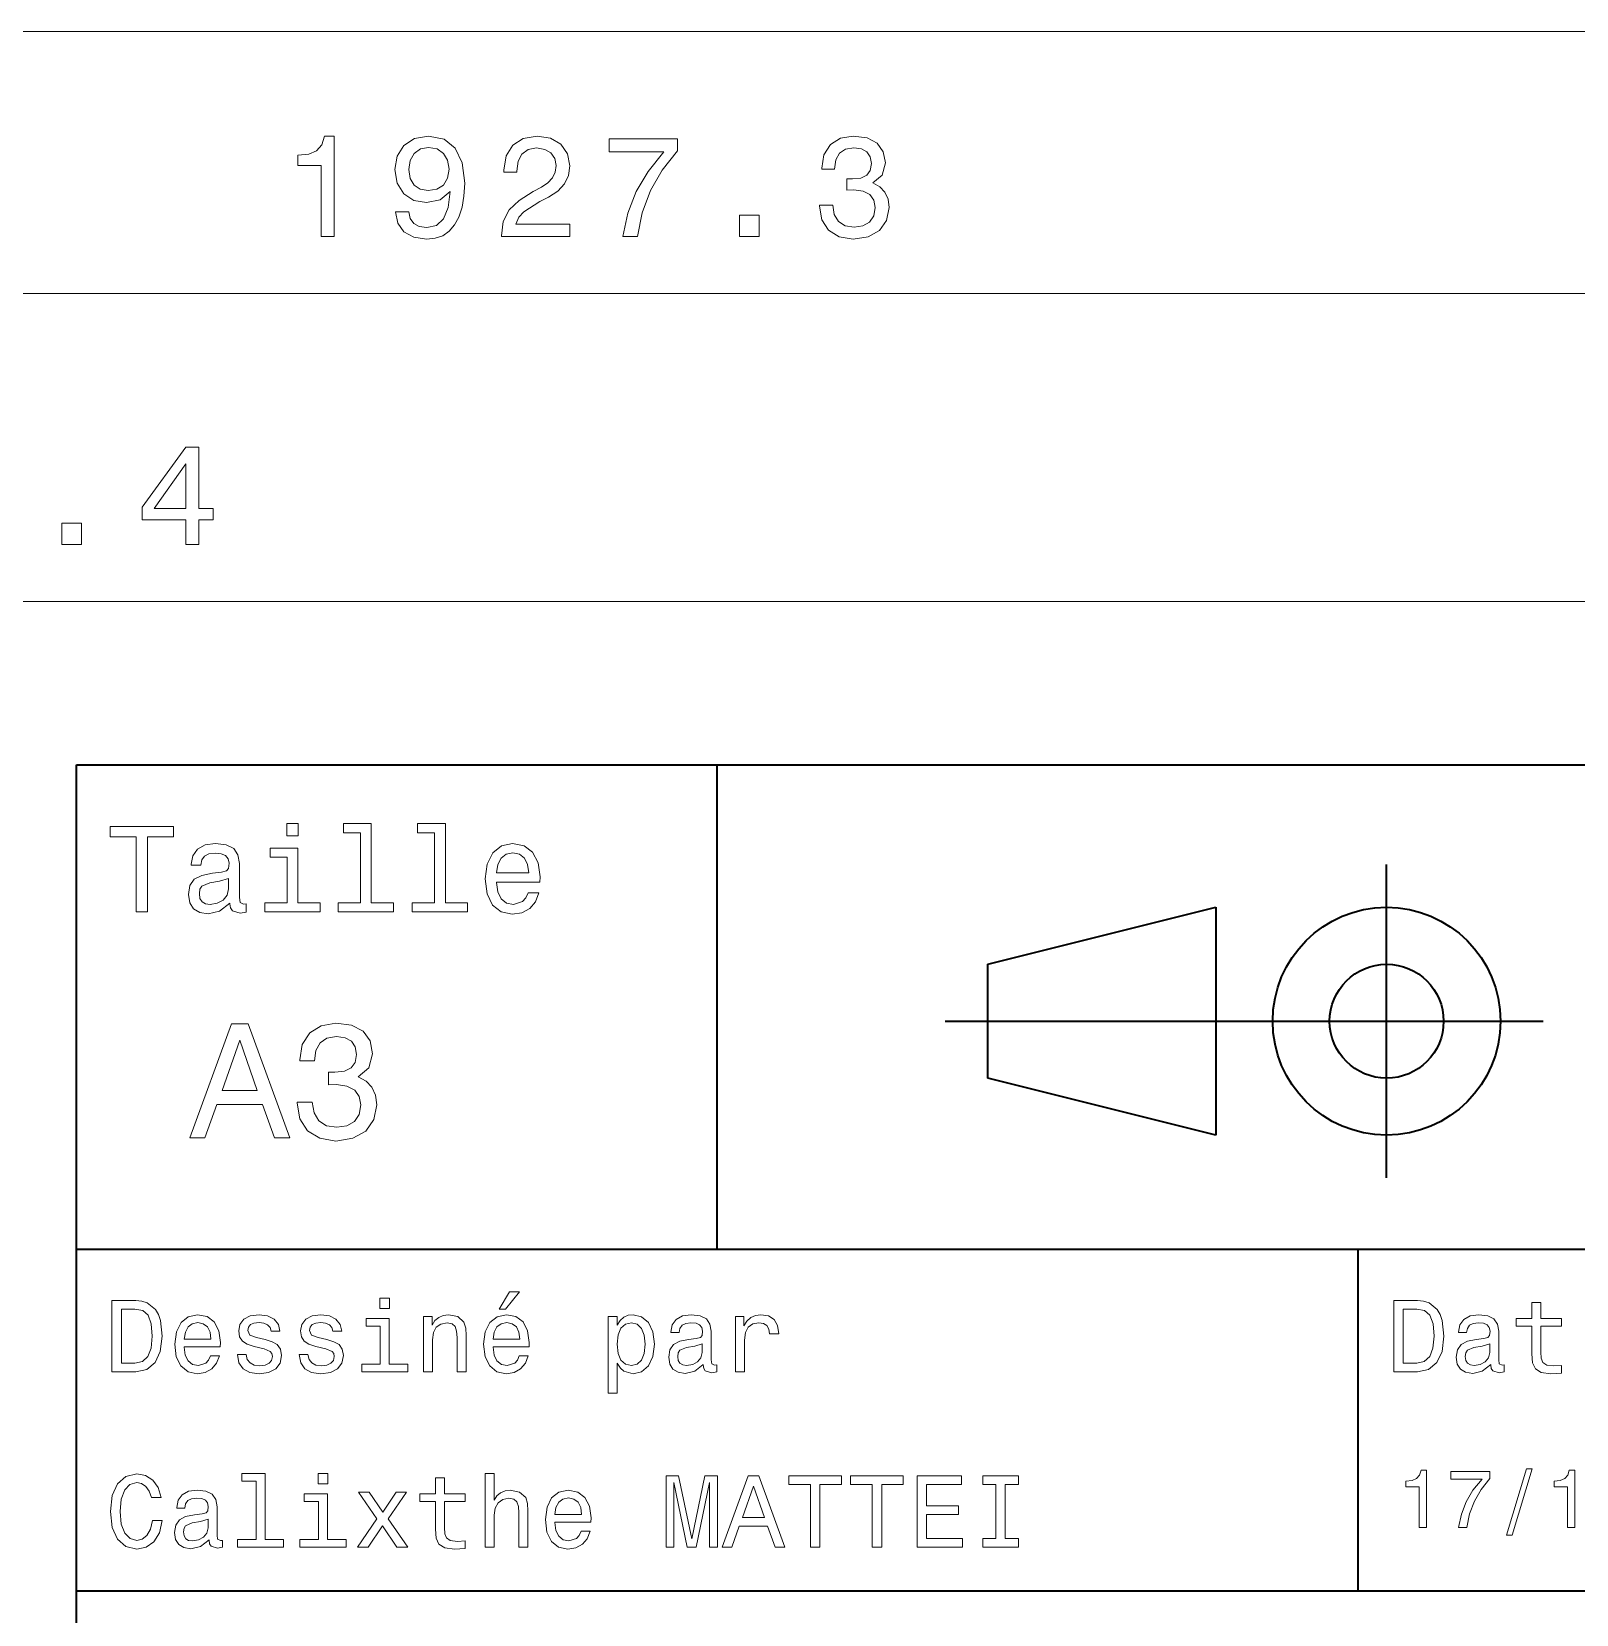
# Model space of a CAD drawing. Extents: x 0 to 420, y 0 to 297.
# Drawn here: x 218.4 to 272.7, y 40.2 to 95.8 of the extents above; entities that cross this region are included whole.
import ezdxf

# ---------------------------------------------------------------- set-up
doc = ezdxf.new("R2010")
doc.units = 0

msp = doc.modelspace()

# ---------------------------------------------------------------- linework, layer by layer
at = {"color": 7, "lineweight": 13}
for p, q in [((130.827286, 95.750725), (375.684418, 95.750725)), ((100.356438, 86.559921), (375.684418, 86.559921)), ((52.773865, 75.737663), (375.684418, 75.737663))]:
    msp.add_line(p, q, dxfattribs=at)
at = {"color": 7, "lineweight": 35}
for p, q in [((220, 10), (220, 70)), ((220, 70), (410, 70)), ((250.5, 61), (271.5, 61)), ((220, 53), (285, 53)), ((220, 41), (285, 41))]:
    msp.add_line(p, q, dxfattribs=at)
at = {"color": 7, "lineweight": 35, "ltscale": 0.425}
msp.add_line((242.5, 53), (242.5, 70), dxfattribs=at)
at = {"color": 7, "lineweight": 35, "ltscale": 0.275}
msp.add_line((266, 55.5), (266, 66.5), dxfattribs=at)
at = {"color": 7, "lineweight": 35, "ltscale": 0.206155}
for p, q in [((252, 63), (260, 65)), ((260, 57), (252, 59))]:
    msp.add_line(p, q, dxfattribs=at)
at = {"color": 7, "lineweight": 35, "ltscale": 0.2}
msp.add_line((260, 65), (260, 57), dxfattribs=at)
at = {"color": 7, "lineweight": 35, "ltscale": 0.1}
msp.add_line((252, 59), (252, 63), dxfattribs=at)
at = {"color": 7, "lineweight": 35, "ltscale": 0.3}
msp.add_line((265, 41), (265, 53), dxfattribs=at)
at = {"color": 7, "lineweight": 13}
for points in [[(228.5896, 88.559921), (229.048538, 88.559921), (229.048538, 92.085136), (228.705597, 92.085136), (228.614822, 91.777496), (228.433258, 91.570732), (228.155869, 91.449692), (227.772598, 91.40934), (227.772598, 91.051277), (228.5896, 91.051277)], [(231.206024, 89.427361), (231.281662, 89.028938), (231.49852, 88.721306), (231.841461, 88.529663), (232.295364, 88.459053), (232.592911, 88.494362), (232.860199, 88.585136), (233.087143, 88.741478), (233.278793, 88.963379), (233.430084, 89.240753), (233.541031, 89.583694), (233.606598, 89.977066), (233.631821, 90.430962), (233.546082, 91.142052), (233.298965, 91.661507), (232.905594, 91.974182), (232.365967, 92.085136), (231.871735, 91.994362), (231.49852, 91.752281), (231.256454, 91.379089), (231.175766, 90.910065), (231.256454, 90.425911), (231.493484, 90.057762), (231.846512, 89.825775), (232.295364, 89.750122), (232.769424, 89.845947), (233.127487, 90.138451), (233.046799, 89.578651), (232.885422, 89.180237), (232.63829, 88.943207), (232.3004, 88.867561), (232.038162, 88.902863), (231.846512, 89.013817), (231.720428, 89.190323), (231.669998, 89.427361)], [(234.921875, 88.559921), (237.327484, 88.559921), (237.327484, 88.993637), (235.426193, 88.993637), (235.532104, 89.230675), (235.713654, 89.427361), (236.273453, 89.785423), (236.571014, 89.936722), (236.903854, 90.15358), (237.1409, 90.405739), (237.277054, 90.703293), (237.327484, 91.041191), (237.24176, 91.464821), (237.00473, 91.797676), (236.641617, 92.009491), (236.172592, 92.085136), (235.688446, 91.999397), (235.320282, 91.762367), (235.083252, 91.384125), (235.002563, 90.88485), (235.002563, 90.81424), (235.461502, 90.81424), (235.461502, 90.854591), (235.506882, 91.197533), (235.643051, 91.449692), (235.859909, 91.611076), (236.147369, 91.66655), (236.43988, 91.616119), (236.656738, 91.490036), (236.797958, 91.29335), (236.848389, 91.046234), (236.81308, 90.81424), (236.717255, 90.617554), (236.555878, 90.446083), (236.333969, 90.294792), (236.036423, 90.133408), (235.542191, 89.820732), (235.194199, 89.487877), (234.987442, 89.084419), (234.921875, 88.57505)], [(239.187424, 88.559921), (239.696808, 88.559921), (239.86322, 89.392052), (240.155731, 90.168709), (240.569275, 90.889893), (241.108902, 91.565681), (241.108902, 91.984276), (238.708328, 91.984276), (238.708328, 91.525337), (240.624756, 91.525337), (240.069992, 90.844505), (239.651413, 90.133408), (239.358902, 89.376923)], [(246.089584, 89.65934), (246.089584, 89.624046), (246.170288, 89.139893), (246.407318, 88.776779), (246.780518, 88.544792), (247.27475, 88.459053), (247.79924, 88.544792), (248.192612, 88.766693), (248.444778, 89.11972), (248.535553, 89.573608), (248.495209, 89.871162), (248.384262, 90.113235), (248.202698, 90.299835), (247.960632, 90.436005), (248.288437, 90.708336), (248.404434, 91.142052), (248.328781, 91.535423), (248.111923, 91.832977), (247.758896, 92.019577), (247.27475, 92.085136), (246.820862, 92.004448), (246.472885, 91.782539), (246.245941, 91.42952), (246.170288, 90.960503), (246.170288, 90.925194), (246.619125, 90.925194), (246.65947, 91.247963), (246.790604, 91.47995), (247.002411, 91.621162), (247.299973, 91.671593), (247.562225, 91.631248), (247.75386, 91.525337), (247.869858, 91.353874), (247.915237, 91.12188), (247.869858, 90.874763), (247.74881, 90.708336), (247.537003, 90.607475), (247.249542, 90.577209), (247.052841, 90.582253), (247.052841, 90.183838), (247.299973, 90.193932), (247.617691, 90.148537), (247.854721, 90.027496), (247.995941, 89.830811), (248.046371, 89.573608), (247.990891, 89.281105), (247.844635, 89.064247), (247.612656, 88.928078), (247.305008, 88.88269), (246.987289, 88.933121), (246.755295, 89.084419), (246.609039, 89.326492), (246.553574, 89.65934)], [(231.664948, 90.915108), (231.715378, 91.227791), (231.856598, 91.474907), (232.078506, 91.631248), (232.365967, 91.686722), (232.663513, 91.631248), (232.890457, 91.474907), (233.031662, 91.232834), (233.087143, 90.920151), (233.031662, 90.602425), (232.890457, 90.365395), (232.658478, 90.219147), (232.350845, 90.168709), (232.073456, 90.219147), (231.856598, 90.365395), (231.715378, 90.597382)], [(243.276474, 88.559921), (243.972443, 88.559921), (243.972443, 89.311363), (243.276474, 89.311363)], [(223.846542, 77.737663), (224.30043, 77.737663), (224.30043, 78.605095), (224.799713, 78.605095), (224.799713, 79.008553), (224.30043, 79.008553), (224.30043, 81.162018), (223.841507, 81.162018), (222.308365, 79.048897), (222.308365, 78.605095), (223.846542, 78.605095)], [(222.731995, 79.008553), (223.846542, 80.577003), (223.846542, 79.008553)], [(219.485153, 77.737663), (220.181137, 77.737663), (220.181137, 78.489105), (219.485153, 78.489105)], [(222.10231, 64.837173), (222.5, 64.837173), (222.5, 67.47406), (223.407776, 67.47406), (223.407776, 67.837173), (221.190201, 67.837173), (221.190201, 67.47406), (222.10231, 67.47406)], [(227.786743, 67.940918), (227.38472, 67.940918), (227.38472, 67.508644), (227.786743, 67.508644)], [(229.969742, 67.621033), (229.969742, 65.157059), (229.187317, 65.157059), (229.187317, 64.837173), (231.128235, 64.837173), (231.128235, 65.157059), (230.350143, 65.157059), (230.350143, 67.940918), (229.373199, 67.940918), (229.373199, 67.621033)], [(232.572052, 67.621033), (232.572052, 65.157059), (231.789627, 65.157059), (231.789627, 64.837173), (233.730545, 64.837173), (233.730545, 65.157059), (232.952454, 65.157059), (232.952454, 67.940918), (231.97551, 67.940918), (231.97551, 67.621033)], [(225.387604, 65.139771), (225.387604, 65.126801), (225.409225, 64.979828), (225.47406, 64.876076), (225.746399, 64.793945), (225.958206, 64.828529), (225.958206, 65.122475), (225.867432, 65.109505), (225.746399, 65.165703), (225.724777, 65.338615), (225.724777, 66.540344), (225.672913, 66.84726), (225.521606, 67.0634), (225.257919, 67.193085), (224.886169, 67.240631), (224.523056, 67.188759), (224.255051, 67.041786), (224.086456, 66.812675), (224.030258, 66.510086), (224.030258, 66.484146), (224.371765, 66.484146), (224.402023, 66.665703), (224.497116, 66.795387), (224.65274, 66.873199), (224.873199, 66.903458), (225.085022, 66.881844), (225.236313, 66.817001), (225.327087, 66.704605), (225.357346, 66.548988), (225.340057, 66.367432), (225.270889, 66.276657), (225.097977, 66.233429), (224.773773, 66.198845), (224.402023, 66.121033), (224.138336, 65.982704), (223.982712, 65.766571), (223.935165, 65.446686), (223.978394, 65.161385), (224.112396, 64.949562), (224.328537, 64.815559), (224.626801, 64.768013), (225.028824, 64.858788)], [(227.773773, 65.157059), (227.773773, 67.080688), (226.796829, 67.080688), (226.796829, 66.756485), (227.393372, 66.756485), (227.393372, 65.157059), (226.61528, 65.157059), (226.61528, 64.837173), (228.560516, 64.837173), (228.560516, 65.157059)], [(234.750717, 65.887604), (236.272339, 65.887604), (236.276657, 66.064842), (236.207489, 66.561958), (236.017288, 66.933716), (235.714691, 67.158501), (235.312683, 67.240631), (234.919312, 67.154175), (234.616714, 66.912102), (234.422195, 66.51873), (234.353027, 66), (234.417862, 65.4683), (234.612396, 65.079247), (234.91066, 64.837173), (235.299713, 64.755043), (235.636887, 64.811234), (235.913544, 64.958214), (236.116714, 65.191643), (236.233429, 65.502876), (235.857346, 65.502876), (235.779541, 65.329971), (235.667145, 65.200287), (235.34726, 65.096542), (235.100861, 65.144089), (234.914993, 65.295387), (234.793945, 65.541786), (234.750717, 65.874634)], [(234.750717, 66.207489), (234.798279, 66.50576), (234.914993, 66.726219), (235.092224, 66.860229), (235.325653, 66.907776), (235.554749, 66.860229), (235.731995, 66.726219), (235.840057, 66.50576), (235.878967, 66.207489)], [(225.344376, 65.649857), (225.292511, 65.425072), (225.154175, 65.252159), (224.946686, 65.139771), (224.69165, 65.100861), (224.527374, 65.122475), (224.41066, 65.191643), (224.337173, 65.312675), (224.315567, 65.481262), (224.332855, 65.632561), (224.402023, 65.740631), (224.67868, 65.861671), (225.028824, 65.913544), (225.344376, 66.017288)], [(223.982712, 56.9049), (224.51297, 56.9049), (224.933716, 58.080692), (226.530258, 58.080692), (226.951004, 56.9049), (227.492798, 56.9049), (226.028824, 60.910664), (225.440918, 60.910664)], [(227.752167, 58.161385), (227.752167, 58.121037), (227.844376, 57.567722), (228.11528, 57.152737), (228.541794, 56.887608), (229.106628, 56.789627), (229.706055, 56.887608), (230.155624, 57.141212), (230.443802, 57.54467), (230.547546, 58.0634), (230.501434, 58.403458), (230.374634, 58.680115), (230.167145, 58.893372), (229.890488, 59.048992), (230.265137, 59.360229), (230.39769, 59.855907), (230.311234, 60.305477), (230.0634, 60.645535), (229.659943, 60.858791), (229.106628, 60.933716), (228.587891, 60.841499), (228.190201, 60.587898), (227.930832, 60.184437), (227.844376, 59.648415), (227.844376, 59.60807), (228.357346, 59.60807), (228.403458, 59.976944), (228.553314, 60.242077), (228.795395, 60.403458), (229.135452, 60.461094), (229.435165, 60.414986), (229.654175, 60.293949), (229.786743, 60.097984), (229.838623, 59.832855), (229.786743, 59.550434), (229.648422, 59.360229), (229.406342, 59.244957), (229.077805, 59.210377), (228.853027, 59.216141), (228.853027, 58.760807), (229.135452, 58.772335), (229.498566, 58.720463), (229.769455, 58.582134), (229.930832, 58.357349), (229.98848, 58.0634), (229.925079, 57.729107), (229.757919, 57.48127), (229.492798, 57.325649), (229.141205, 57.273777), (228.778091, 57.331413), (228.51297, 57.504322), (228.345825, 57.780979), (228.282425, 58.161385)], [(225.118149, 58.570606), (225.734863, 60.334293), (226.351578, 58.570606)], [(222.080688, 51.190563), (221.248566, 51.190563), (221.248566, 48.690563), (222.080688, 48.690563), (222.473343, 48.769814), (222.765137, 49.011169), (222.945251, 49.40382), (223.010086, 49.940563), (222.952454, 50.488113), (222.880402, 50.70425), (222.779541, 50.877163), (222.487747, 51.111313), (222.296829, 51.168949)], [(230.992798, 51.27702), (230.657776, 51.27702), (230.657776, 50.916786), (230.992798, 50.916786)], [(234.84726, 50.88797), (235.059799, 50.88797), (235.560516, 51.500362), (235.207489, 51.500362)], [(267.080688, 51.190563), (266.248566, 51.190563), (266.248566, 48.690563), (267.080688, 48.690563), (267.473328, 48.769814), (267.765137, 49.011169), (267.945251, 49.40382), (268.010101, 49.940563), (267.952454, 50.488113), (267.880402, 50.70425), (267.779541, 50.877163), (267.487762, 51.111313), (267.296844, 51.168949)], [(222.055481, 50.891571), (222.329254, 50.837536), (222.516571, 50.671829), (222.628235, 50.376442), (222.664261, 49.940563), (222.624634, 49.519093), (222.51297, 49.223705), (222.322052, 49.047192), (222.055481, 48.989555), (221.583572, 48.989555), (221.583572, 50.891571)], [(223.784576, 49.565922), (225.052597, 49.565922), (225.056198, 49.713619), (224.998566, 50.127884), (224.840057, 50.437683), (224.587891, 50.625), (224.252884, 50.693443), (223.925079, 50.621399), (223.672913, 50.41967), (223.510803, 50.091862), (223.453171, 49.659584), (223.507202, 49.216499), (223.669312, 48.892292), (223.917862, 48.690563), (224.242081, 48.62212), (224.523056, 48.668949), (224.753601, 48.791428), (224.922913, 48.98595), (225.020172, 49.245319), (224.706772, 49.245319), (224.641937, 49.101227), (224.548264, 48.993156), (224.281708, 48.9067), (224.07637, 48.946327), (223.921463, 49.072407), (223.820602, 49.27774), (223.784576, 49.555115)], [(226.623199, 49.818085), (226.317001, 49.890129), (226.090057, 49.972984), (226.014404, 50.142292), (226.036026, 50.261169), (226.111664, 50.347622), (226.234146, 50.401657), (226.41066, 50.423271), (226.579971, 50.401657), (226.713257, 50.336815), (226.799713, 50.239555), (226.835739, 50.109871), (227.145538, 50.109871), (227.145538, 50.117077), (227.091492, 50.351227), (226.943802, 50.534943), (226.713257, 50.650219), (226.41066, 50.693443), (226.104462, 50.650219), (225.881119, 50.531342), (225.740631, 50.354828), (225.697403, 50.131485), (225.729828, 49.915348), (225.830688, 49.76405), (225.996399, 49.655983), (226.237747, 49.580334), (226.590775, 49.493877), (226.806915, 49.40382), (226.864548, 49.331772), (226.886169, 49.223705), (226.853745, 49.09042), (226.767288, 48.989555), (226.626801, 48.924713), (226.439484, 48.903099), (226.241348, 48.924713), (226.09726, 49.000362), (226, 49.122841), (225.960373, 49.292149), (225.654175, 49.292149), (225.704605, 49.003963), (225.85231, 48.795029), (226.086456, 48.668949), (226.41066, 48.62212), (226.749283, 48.668949), (226.997833, 48.795029), (227.149139, 48.996758), (227.203171, 49.259727), (227.163544, 49.486671), (227.05188, 49.641571), (226.868149, 49.742435)], [(228.791794, 49.818085), (228.485596, 49.890129), (228.258652, 49.972984), (228.182999, 50.142292), (228.204605, 50.261169), (228.280258, 50.347622), (228.40274, 50.401657), (228.579254, 50.423271), (228.748566, 50.401657), (228.881851, 50.336815), (228.968292, 50.239555), (229.004318, 50.109871), (229.314117, 50.109871), (229.314117, 50.117077), (229.260086, 50.351227), (229.112396, 50.534943), (228.881851, 50.650219), (228.579254, 50.693443), (228.273056, 50.650219), (228.049713, 50.531342), (227.909225, 50.354828), (227.865997, 50.131485), (227.898422, 49.915348), (227.999283, 49.76405), (228.164993, 49.655983), (228.406342, 49.580334), (228.759369, 49.493877), (228.97551, 49.40382), (229.033142, 49.331772), (229.054749, 49.223705), (229.022339, 49.09042), (228.935883, 48.989555), (228.795395, 48.924713), (228.608063, 48.903099), (228.409943, 48.924713), (228.265854, 49.000362), (228.168594, 49.122841), (228.128967, 49.292149), (227.822769, 49.292149), (227.873199, 49.003963), (228.020889, 48.795029), (228.255051, 48.668949), (228.579254, 48.62212), (228.917862, 48.668949), (229.166428, 48.795029), (229.317719, 48.996758), (229.371765, 49.259727), (229.332138, 49.486671), (229.220459, 49.641571), (229.036743, 49.742435)], [(232.181549, 48.690563), (232.498566, 48.690563), (232.498566, 49.807278), (232.530975, 50.063042), (232.635452, 50.250362), (232.797546, 50.365635), (233.013687, 50.408863), (233.1866, 50.372841), (233.294662, 50.275578), (233.348709, 50.113472), (233.366714, 49.897335), (233.366714, 48.690563), (233.683716, 48.690563), (233.683716, 49.962177), (233.669312, 50.217941), (233.604462, 50.430477), (233.391937, 50.625), (233.060516, 50.693443), (232.876801, 50.668228), (232.721909, 50.599785), (232.588623, 50.484512), (232.484146, 50.329613), (232.484146, 50.625), (232.181549, 50.625)], [(234.627518, 49.565922), (235.895538, 49.565922), (235.899139, 49.713619), (235.841492, 50.127884), (235.682999, 50.437683), (235.430832, 50.625), (235.095825, 50.693443), (234.768005, 50.621399), (234.515854, 50.41967), (234.353745, 50.091862), (234.296112, 49.659584), (234.350143, 49.216499), (234.512253, 48.892292), (234.760803, 48.690563), (235.085022, 48.62212), (235.365997, 48.668949), (235.596542, 48.791428), (235.765854, 48.98595), (235.863113, 49.245319), (235.549713, 49.245319), (235.484863, 49.101227), (235.391205, 48.993156), (235.124634, 48.9067), (234.919312, 48.946327), (234.764404, 49.072407), (234.663544, 49.27774), (234.627518, 49.555115)], [(238.986313, 50.326012), (238.986313, 50.625), (238.669312, 50.625), (238.669312, 47.941284), (238.986313, 47.941284), (238.986313, 48.98595), (239.097977, 48.816643), (239.22406, 48.704971), (239.541061, 48.62212), (239.843658, 48.690563), (240.081406, 48.895893), (240.236313, 49.2201), (240.293945, 49.659584), (240.236313, 50.095463), (240.081406, 50.41967), (239.843658, 50.621399), (239.541061, 50.693443), (239.368164, 50.671829), (239.220459, 50.603386), (239.094376, 50.488113)], [(242.005051, 48.942726), (242.005051, 48.931919), (242.023056, 48.809441), (242.077087, 48.722984), (242.304031, 48.654541), (242.480545, 48.683357), (242.480545, 48.928314), (242.404907, 48.917507), (242.304031, 48.96434), (242.286026, 49.108429), (242.286026, 50.109871), (242.242798, 50.365635), (242.116714, 50.54575), (241.896973, 50.65382), (241.587173, 50.693443), (241.284576, 50.650219), (241.061234, 50.52774), (240.920746, 50.336815), (240.873917, 50.084656), (240.873917, 50.063042), (241.158508, 50.063042), (241.183716, 50.21434), (241.26297, 50.322407), (241.392654, 50.387249), (241.57637, 50.412464), (241.752884, 50.394455), (241.878967, 50.34042), (241.95462, 50.246758), (241.979828, 50.117077), (241.965424, 49.965778), (241.907776, 49.890129), (241.763687, 49.854107), (241.493515, 49.825291), (241.183716, 49.760448), (240.963974, 49.645176), (240.83429, 49.465057), (240.794678, 49.19849), (240.830688, 48.960735), (240.942368, 48.784222), (241.122482, 48.67255), (241.371033, 48.632927), (241.706055, 48.708576)], [(243.143372, 48.690563), (243.460373, 48.690563), (243.460373, 49.796471), (243.492798, 50.063042), (243.590057, 50.253963), (243.748566, 50.369236), (243.96109, 50.408863), (244.119598, 50.383648), (244.23848, 50.3116), (244.310516, 50.189121), (244.335739, 50.023415), (244.656342, 50.023415), (244.613113, 50.315205), (244.494232, 50.524136), (244.296112, 50.650219), (244.02594, 50.693443), (243.842224, 50.664627), (243.683716, 50.592579), (243.543228, 50.4701), (243.431564, 50.304398), (243.431564, 50.625), (243.143372, 50.625)], [(267.055481, 50.891571), (267.329254, 50.837536), (267.516571, 50.671829), (267.628235, 50.376442), (267.664276, 49.940563), (267.624634, 49.519093), (267.51297, 49.223705), (267.322052, 49.047192), (267.055481, 48.989555), (266.583588, 48.989555), (266.583588, 50.891571)], [(269.656342, 48.942726), (269.656342, 48.931919), (269.674347, 48.809441), (269.728394, 48.722984), (269.955322, 48.654541), (270.131836, 48.683357), (270.131836, 48.928314), (270.056183, 48.917507), (269.955322, 48.96434), (269.937317, 49.108429), (269.937317, 50.109871), (269.894104, 50.365635), (269.768005, 50.54575), (269.548279, 50.65382), (269.238464, 50.693443), (268.935883, 50.650219), (268.712524, 50.52774), (268.572052, 50.336815), (268.525208, 50.084656), (268.525208, 50.063042), (268.809784, 50.063042), (268.835022, 50.21434), (268.914276, 50.322407), (269.043945, 50.387249), (269.227661, 50.412464), (269.404175, 50.394455), (269.530273, 50.34042), (269.605896, 50.246758), (269.631134, 50.117077), (269.61673, 49.965778), (269.559082, 49.890129), (269.414978, 49.854107), (269.144806, 49.825291), (268.835022, 49.760448), (268.615265, 49.645176), (268.485596, 49.465057), (268.445953, 49.19849), (268.481995, 48.960735), (268.593658, 48.784222), (268.773773, 48.67255), (269.022339, 48.632927), (269.357361, 48.708576)], [(271.100861, 50.289986), (271.100861, 49.320965), (271.122467, 49.007565), (271.223328, 48.791428), (271.425079, 48.665348), (271.767303, 48.62212), (272.141937, 48.640129), (272.141937, 48.913906), (271.868164, 48.892292), (271.619598, 48.921112), (271.486298, 49.011169), (271.42868, 49.162464), (271.417877, 49.375), (271.417877, 50.289986), (272.141937, 50.289986), (272.141937, 50.560158), (271.417877, 50.560158), (271.417877, 51.125721), (271.100861, 51.125721), (271.100861, 50.560158), (270.553314, 50.560158), (270.553314, 50.289986)], [(223.784576, 49.832493), (223.824203, 50.081055), (223.921463, 50.264771), (224.069168, 50.376442), (224.263687, 50.416069), (224.454605, 50.376442), (224.60231, 50.264771), (224.692368, 50.081055), (224.724777, 49.832493)], [(230.981995, 48.957134), (230.981995, 50.560158), (230.167862, 50.560158), (230.167862, 50.289986), (230.664978, 50.289986), (230.664978, 48.957134), (230.016571, 48.957134), (230.016571, 48.690563), (231.637604, 48.690563), (231.637604, 48.957134)], [(234.627518, 49.832493), (234.667145, 50.081055), (234.764404, 50.264771), (234.912109, 50.376442), (235.106628, 50.416069), (235.297546, 50.376442), (235.445251, 50.264771), (235.535309, 50.081055), (235.567719, 49.832493)], [(239.48703, 48.9067), (239.27449, 48.953533), (239.119598, 49.097622), (239.022339, 49.331772), (238.989914, 49.659584), (239.022339, 49.983791), (239.119598, 50.217941), (239.27449, 50.358429), (239.48703, 50.408863), (239.681549, 50.358429), (239.836456, 50.21434), (239.933716, 49.98019), (239.969742, 49.659584), (239.933716, 49.335377), (239.836456, 49.097622), (239.681549, 48.953533)], [(241.969025, 49.367798), (241.925797, 49.180477), (241.810516, 49.036385), (241.637604, 48.942726), (241.425079, 48.910305), (241.288177, 48.928314), (241.190918, 48.98595), (241.129684, 49.086815), (241.111679, 49.227306), (241.126083, 49.353386), (241.183716, 49.443443), (241.414261, 49.544312), (241.706055, 49.587536), (241.969025, 49.673992)], [(269.620331, 49.367798), (269.577087, 49.180477), (269.461823, 49.036385), (269.28891, 48.942726), (269.076355, 48.910305), (268.939484, 48.928314), (268.842224, 48.98595), (268.780975, 49.086815), (268.76297, 49.227306), (268.777374, 49.353386), (268.835022, 49.443443), (269.065552, 49.544312), (269.357361, 49.587536), (269.620331, 49.673992)], [(222.667862, 43.460373), (222.595825, 43.15778), (222.476944, 42.941643), (222.311234, 42.808357), (222.116714, 42.765129), (221.882568, 42.829971), (221.698853, 43.024494), (221.57637, 43.341499), (221.536743, 43.780979), (221.57637, 44.216858), (221.695251, 44.537464), (221.878967, 44.731987), (222.116714, 44.80043), (222.289627, 44.764408), (222.437317, 44.663544), (222.552597, 44.501442), (222.631851, 44.278099), (222.97406, 44.278099), (222.865997, 44.620316), (222.67868, 44.879681), (222.422913, 45.041786), (222.116714, 45.099422), (221.734863, 45.009365), (221.443085, 44.757202), (221.255768, 44.342937), (221.190918, 43.780979), (221.255768, 43.219021), (221.443085, 42.804756), (221.734863, 42.548992), (222.116714, 42.462536), (222.451736, 42.530979), (222.721909, 42.721901), (222.912827, 43.035301), (223.013687, 43.460373)], [(226.306198, 44.850864), (226.306198, 42.79755), (225.654175, 42.79755), (225.654175, 42.530979), (227.271606, 42.530979), (227.271606, 42.79755), (226.623199, 42.79755), (226.623199, 45.117435), (225.809082, 45.117435), (225.809082, 44.850864)], [(228.824203, 45.117435), (228.489197, 45.117435), (228.489197, 44.757202), (228.824203, 44.757202)], [(234.350143, 42.530979), (234.667145, 42.530979), (234.667145, 43.647694), (234.69957, 43.903458), (234.804031, 44.090778), (234.966141, 44.206051), (235.182281, 44.249279), (235.355194, 44.213257), (235.463257, 44.115993), (235.517288, 43.953888), (235.535309, 43.737751), (235.535309, 42.530979), (235.85231, 42.530979), (235.85231, 43.802593), (235.837891, 44.058357), (235.773056, 44.270893), (235.560516, 44.465416), (235.229111, 44.533859), (235.048996, 44.508644), (234.894089, 44.440201), (234.764404, 44.33213), (234.667145, 44.184437), (234.667145, 45.117435), (234.350143, 45.117435)], [(240.701004, 42.530979), (240.978394, 42.530979), (240.978394, 44.80043), (241.446686, 42.530979), (241.756485, 42.530979), (242.221176, 44.80043), (242.221176, 42.530979), (242.502167, 42.530979), (242.502167, 45.030979), (242.062683, 45.030979), (241.601593, 42.826366), (241.144089, 45.030979), (240.701004, 45.030979)], [(242.675079, 42.530979), (243.006485, 42.530979), (243.269455, 43.26585), (244.267288, 43.26585), (244.530258, 42.530979), (244.868881, 42.530979), (243.953888, 45.03458), (243.586456, 45.03458)], [(245.773056, 42.530979), (246.104462, 42.530979), (246.104462, 44.728386), (246.860962, 44.728386), (246.860962, 45.030979), (245.01297, 45.030979), (245.01297, 44.728386), (245.773056, 44.728386)], [(247.94165, 42.530979), (248.273056, 42.530979), (248.273056, 44.728386), (249.029541, 44.728386), (249.029541, 45.030979), (247.181564, 45.030979), (247.181564, 44.728386), (247.94165, 44.728386)], [(249.519455, 42.530979), (251.104477, 42.530979), (251.104477, 42.833572), (249.850861, 42.833572), (249.850861, 43.680115), (250.96759, 43.680115), (250.96759, 43.979107), (249.850861, 43.979107), (249.850861, 44.728386), (251.075653, 44.728386), (251.075653, 45.030979), (249.519455, 45.030979)], [(252.278824, 42.833572), (251.817734, 42.833572), (251.817734, 42.530979), (253.071335, 42.530979), (253.071335, 42.833572), (252.610229, 42.833572), (252.610229, 44.728386), (253.071335, 44.728386), (253.071335, 45.030979), (251.817734, 45.030979), (251.817734, 44.728386), (252.278824, 44.728386)], [(267.141205, 43.224785), (267.403473, 43.224785), (267.403473, 45.239193), (267.207489, 45.239193), (267.155609, 45.0634), (267.05188, 44.945248), (266.893372, 44.876083), (266.674347, 44.853027), (266.674347, 44.648415), (267.141205, 44.648415)], [(268.527374, 43.224785), (268.818451, 43.224785), (268.913544, 43.700291), (269.080688, 44.144093), (269.317017, 44.556198), (269.625366, 44.942364), (269.625366, 45.181557), (268.253601, 45.181557), (268.253601, 44.919308), (269.348694, 44.919308), (269.031708, 44.530262), (268.792511, 44.12392), (268.625366, 43.691643)], [(270.213257, 42.956772), (270.412109, 42.956772), (271.109528, 45.279541), (270.907776, 45.279541)], [(272.345825, 43.224785), (272.608063, 43.224785), (272.608063, 45.239193), (272.412109, 45.239193), (272.360229, 45.0634), (272.2565, 44.945248), (272.097992, 44.876083), (271.878967, 44.853027), (271.878967, 44.648415), (272.345825, 44.648415)], [(224.656342, 42.783142), (224.656342, 42.772335), (224.674347, 42.649857), (224.728394, 42.5634), (224.955338, 42.494957), (225.131851, 42.523773), (225.131851, 42.76873), (225.056198, 42.757923), (224.955338, 42.804756), (224.937317, 42.948845), (224.937317, 43.950287), (224.894089, 44.206051), (224.768005, 44.386166), (224.548264, 44.494236), (224.23848, 44.533859), (223.935883, 44.490635), (223.71254, 44.368156), (223.572052, 44.177231), (223.525223, 43.925072), (223.525223, 43.903458), (223.809799, 43.903458), (223.835022, 44.054756), (223.914261, 44.162823), (224.043945, 44.227665), (224.227661, 44.25288), (224.404175, 44.234871), (224.530258, 44.180836), (224.605911, 44.087173), (224.631119, 43.957493), (224.616714, 43.806194), (224.559082, 43.730545), (224.414978, 43.694523), (224.144806, 43.665707), (223.835022, 43.600864), (223.61528, 43.485592), (223.485596, 43.305473), (223.445969, 43.038906), (223.481995, 42.801151), (223.593658, 42.624638), (223.773773, 42.512966), (224.022339, 42.473343), (224.357346, 42.548992)], [(230.243515, 42.530979), (230.740631, 43.283859), (231.252167, 42.530979), (231.634003, 42.530979), (230.942368, 43.528816), (231.594376, 44.465416), (231.226944, 44.465416), (230.755035, 43.762966), (230.283142, 44.465416), (229.908508, 44.465416), (230.549713, 43.525215), (229.872482, 42.530979)], [(232.606628, 44.130402), (232.606628, 43.161381), (232.628235, 42.84798), (232.729111, 42.631844), (232.930832, 42.505764), (233.273056, 42.462536), (233.64769, 42.480545), (233.64769, 42.754322), (233.373917, 42.732708), (233.125366, 42.761528), (232.992081, 42.851585), (232.934433, 43.00288), (232.92363, 43.215416), (232.92363, 44.130402), (233.64769, 44.130402), (233.64769, 44.400574), (232.92363, 44.400574), (232.92363, 44.966137), (232.606628, 44.966137), (232.606628, 44.400574), (232.059082, 44.400574), (232.059082, 44.130402)], [(236.796112, 43.406338), (238.064117, 43.406338), (238.067719, 43.554035), (238.010086, 43.9683), (237.851593, 44.278099), (237.599426, 44.465416), (237.264404, 44.533859), (236.9366, 44.461815), (236.684433, 44.260086), (236.522339, 43.932278), (236.464691, 43.5), (236.518738, 43.056915), (236.680832, 42.732708), (236.929398, 42.530979), (237.253601, 42.462536), (237.534576, 42.509365), (237.765137, 42.631844), (237.934433, 42.826366), (238.031708, 43.085735), (237.718292, 43.085735), (237.653458, 42.941643), (237.559799, 42.833572), (237.293228, 42.747116), (237.087891, 42.786743), (236.932999, 42.912823), (236.832138, 43.118156), (236.796112, 43.395531)], [(243.384735, 43.572044), (243.770172, 44.674351), (244.155624, 43.572044)], [(228.8134, 42.79755), (228.8134, 44.400574), (227.999283, 44.400574), (227.999283, 44.130402), (228.496399, 44.130402), (228.496399, 42.79755), (227.847977, 42.79755), (227.847977, 42.530979), (229.469025, 42.530979), (229.469025, 42.79755)], [(236.796112, 43.672909), (236.835739, 43.921471), (236.932999, 44.105186), (237.080688, 44.216858), (237.275208, 44.256485), (237.466141, 44.216858), (237.613831, 44.105186), (237.703888, 43.921471), (237.736313, 43.672909)], [(224.620316, 43.208214), (224.577087, 43.020893), (224.461823, 42.876801), (224.28891, 42.783142), (224.07637, 42.750721), (223.939484, 42.76873), (223.842224, 42.826366), (223.780975, 42.927231), (223.76297, 43.067722), (223.777374, 43.193802), (223.835022, 43.283859), (224.065567, 43.384727), (224.357346, 43.427952), (224.620316, 43.514408)]]:
    msp.add_lwpolyline(points, close=True, dxfattribs=at)
at = {"color": 7, "lineweight": 35}
for radius in [4, 2]:
    msp.add_circle((266, 61), radius, dxfattribs=at)

doc.saveas('drawing.dxf')
